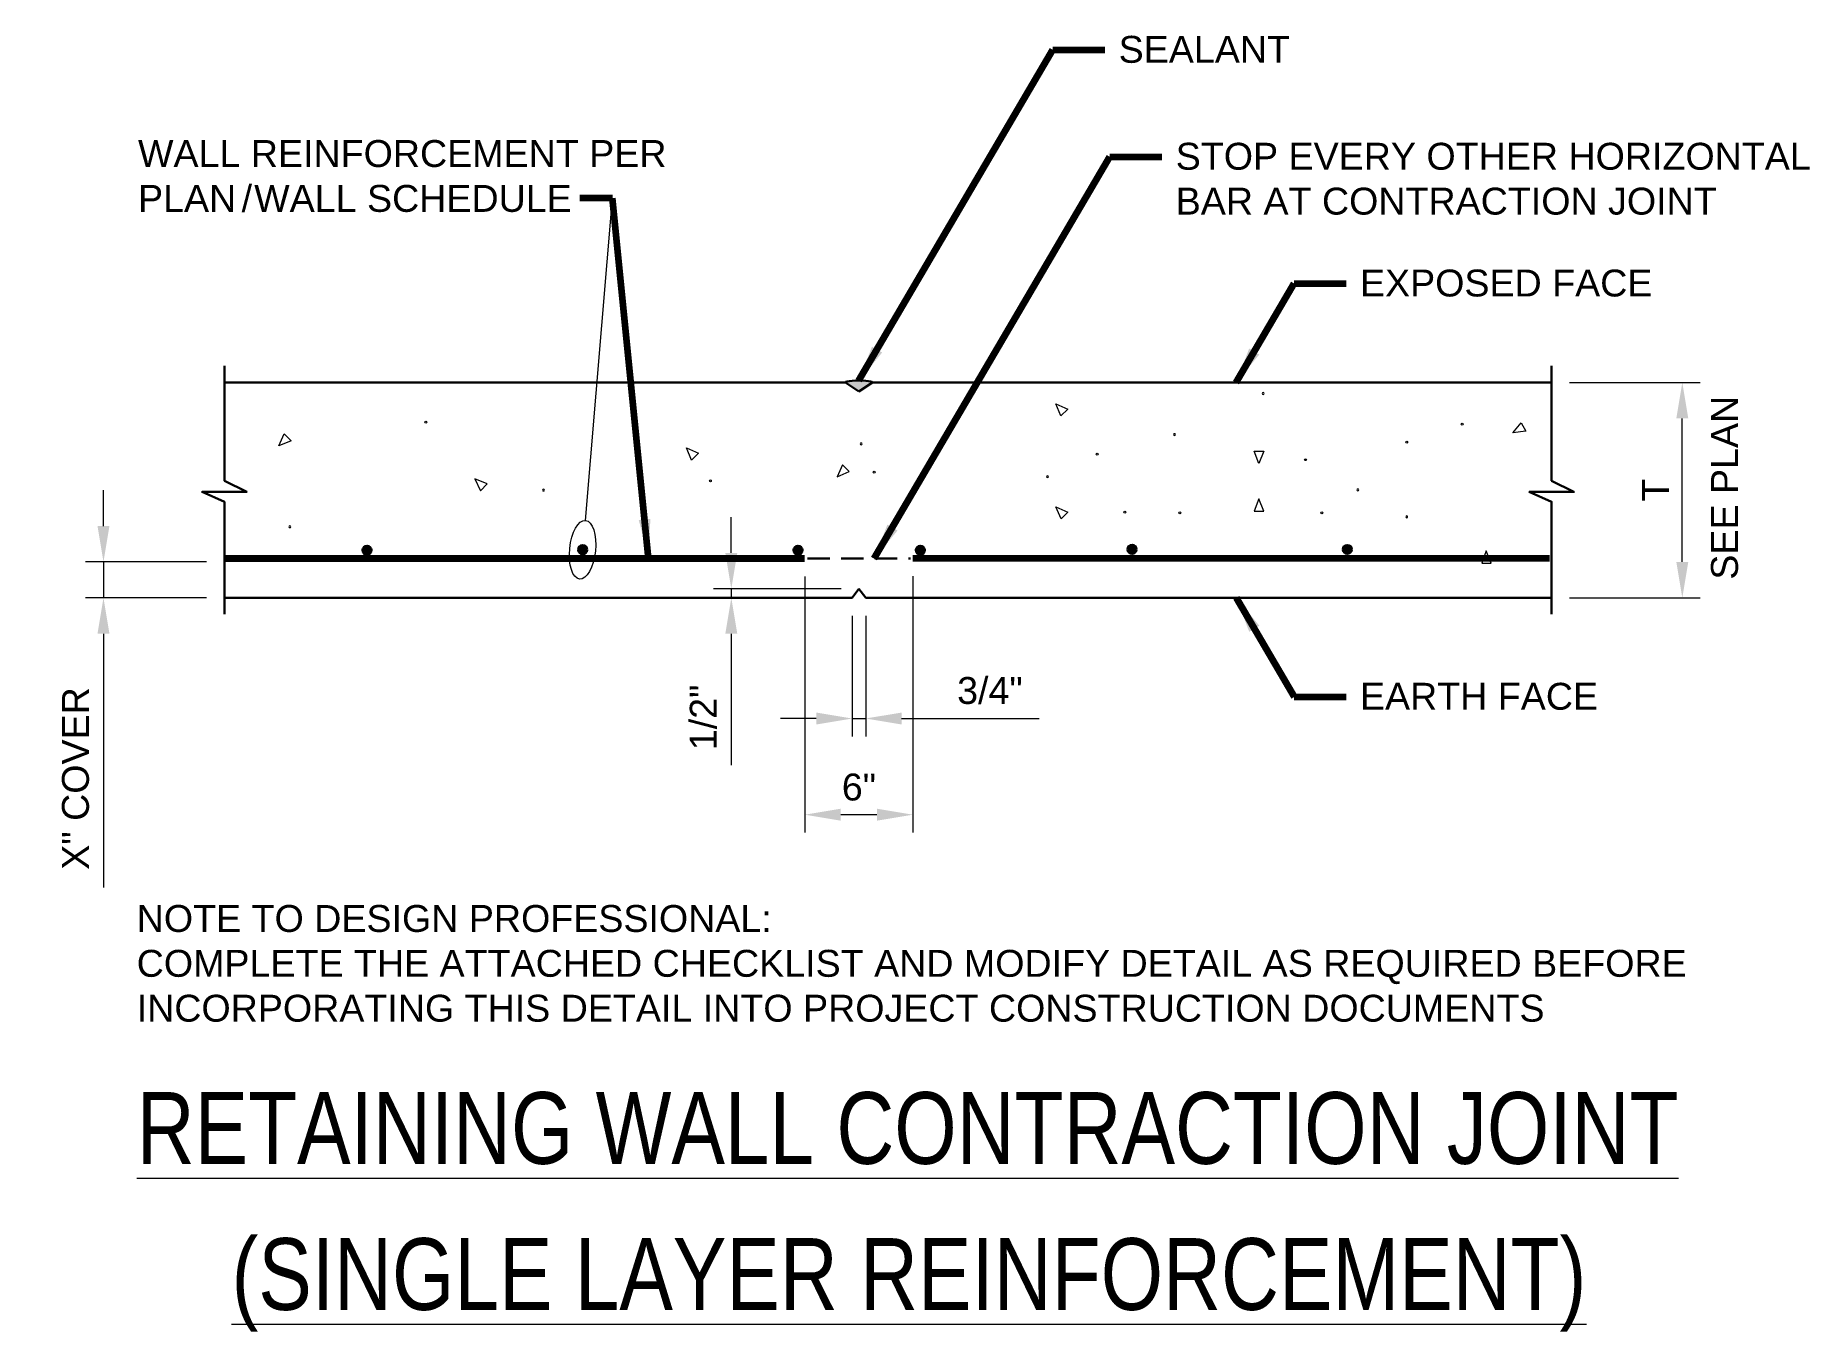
# Model space of a CAD drawing. Header units: inches. Extents: x -456.6 to -357.7, y 1524.2 to 1596.4.
import ezdxf

# ---------------------------------------------------------------- set-up
doc = ezdxf.new("R2010")
doc.units = ezdxf.units.IN
doc.header["$LTSCALE"] = 5
doc.header["$MEASUREMENT"] = 0
doc.linetypes.add('HIDDEN', pattern=[0.375, 0.25, -0.125])
for name, color, linetype, lineweight in [('S-ANNO-DIMS', 1, 'Continuous', 20), ('S-ANNO-TEXT', 7, 'Continuous', 20), ('S-DETL', 3, 'Continuous', 30), ('S-DETL-PATT', 7, 'Continuous', 15)]:
    doc.layers.add(name, color=color, linetype=linetype, lineweight=lineweight)
doc.styles.add('Romans', font='arial.ttf')
doc.dimstyles.get("Standard").update_dxf_attribs({"dimtxt": 0.18, "dimasz": 0.18, "dimexe": 0.18, "dimexo": 0.0625, "dimgap": 0.09, "dimtad": 0, "dimtih": 1, "dimtoh": 1, "dimdec": 4, "dimzin": 0, "dimdsep": 46, "dimtxsty": 'Standard', "dimcen": 0.09, "dimadec": 0, "dimazin": 0, "dimtfac": 1, "dimtdec": 4, "dimtofl": 0, "dimtmove": 0, "dimatfit": 3, "dimfxl": 1, "dimtolj": 1, "dimtzin": 0, "dimarcsym": 0})

# ---------------------------------------------------------------- blocks, each defined once
blk = doc.blocks.new('*D0')
at = {"layer": 'Defpoints', "color": 0, "transparency": 16777216}
for p in [(-372.107, 1577.045), (-364.823, 1577.045), (-372.107, 1565.045)]:
    blk.add_point(p, dxfattribs=at)
at = {"layer": 'S-ANNO-DIMS', "transparency": 16777216}
for p, q in [((-371.107, 1577.045), (-363.823, 1577.045)), ((-364.823, 1567.045), (-364.823, 1575.045)), ((-371.107, 1565.045), (-363.823, 1565.045))]:
    blk.add_line(p, q, dxfattribs=at)
for points in [[(-365.156, 1575.045), (-364.489, 1575.045), (-364.823, 1577.045)], [(-365.156, 1567.045), (-364.489, 1567.045), (-364.823, 1565.045)]]:
    blk.add_solid(points, dxfattribs=at)
at = {"layer": 'S-ANNO-DIMS', "transparency": 16777216, "insert": (-366.323, 1571.045), "char_height": 1.5, "attachment_point": 5, "rotation": 90, "style": 'Romans'}
blk.add_mtext('\\A1;T', dxfattribs=at)
blk = doc.blocks.new('*D1')
at = {"layer": 'Defpoints', "color": 0, "transparency": 16777216}
for p in [(-446.073, 1567.045), (-452.812, 1565.045), (-446.073, 1565.045)]:
    blk.add_point(p, dxfattribs=at)
at = {"layer": 'S-ANNO-DIMS', "transparency": 16777216}
for p, q in [((-452.812, 1569.045), (-452.812, 1571.045)), ((-447.073, 1567.045), (-453.812, 1567.045)), ((-452.812, 1567.045), (-452.812, 1565.045)), ((-447.073, 1565.045), (-453.812, 1565.045)), ((-452.812, 1563.045), (-452.812, 1548.906))]:
    blk.add_line(p, q, dxfattribs=at)
for points in [[(-453.145, 1569.045), (-452.479, 1569.045), (-452.812, 1567.045)], [(-453.145, 1563.045), (-452.479, 1563.045), (-452.812, 1565.045)]]:
    blk.add_solid(points, dxfattribs=at)
at = {"layer": 'S-ANNO-DIMS', "transparency": 16777216, "insert": (-454.364, 1554.975), "char_height": 1.5, "attachment_point": 5, "rotation": 90, "style": 'Romans'}
blk.add_mtext('\\A1;X" COVER', dxfattribs=at)
blk = doc.blocks.new('*D2')
at = {"layer": 'Defpoints', "color": 0, "transparency": 16777216}
for p in [(-413.725, 1567.233), (-407.709, 1567.247), (-413.725, 1552.957)]:
    blk.add_point(p, dxfattribs=at)
at = {"layer": 'S-ANNO-DIMS', "transparency": 16777216}
for p, q in [((-413.725, 1566.233), (-413.725, 1551.957)), ((-407.709, 1566.247), (-407.709, 1551.957)), ((-409.709, 1552.957), (-411.725, 1552.957))]:
    blk.add_line(p, q, dxfattribs=at)
for points in [[(-411.725, 1553.29), (-411.725, 1552.623), (-413.725, 1552.957)], [(-409.709, 1553.29), (-409.709, 1552.623), (-407.709, 1552.957)]]:
    blk.add_solid(points, dxfattribs=at)
at = {"layer": 'S-ANNO-DIMS', "transparency": 16777216, "insert": (-410.709, 1554.488), "char_height": 1.5, "attachment_point": 5, "style": 'Romans'}
blk.add_mtext('\\A1;6"', dxfattribs=at)
blk = doc.blocks.new('*D3')
at = {"layer": 'Defpoints', "color": 0, "transparency": 16777216}
for p in [(-411.084, 1565.045), (-410.334, 1565.045), (-411.084, 1558.316)]:
    blk.add_point(p, dxfattribs=at)
at = {"layer": 'S-ANNO-DIMS', "transparency": 16777216}
for p, q in [((-411.084, 1564.045), (-411.084, 1557.316)), ((-410.334, 1564.045), (-410.334, 1557.316)), ((-413.084, 1558.316), (-415.084, 1558.316)), ((-411.084, 1558.316), (-410.334, 1558.316)), ((-408.334, 1558.316), (-400.674, 1558.316))]:
    blk.add_line(p, q, dxfattribs=at)
for points in [[(-413.084, 1558.649), (-413.084, 1557.983), (-411.084, 1558.316)], [(-408.334, 1558.649), (-408.334, 1557.983), (-410.334, 1558.316)]]:
    blk.add_solid(points, dxfattribs=at)
at = {"layer": 'S-ANNO-DIMS', "transparency": 16777216, "insert": (-403.409, 1559.868), "char_height": 1.5, "attachment_point": 5, "style": 'Romans'}
blk.add_mtext('\\A1;3/4"', dxfattribs=at)
blk = doc.blocks.new('*D4')
at = {"layer": 'Defpoints', "color": 0, "transparency": 16777216}
for p in [(-410.709, 1565.545), (-417.823, 1565.045), (-411.084, 1565.045)]:
    blk.add_point(p, dxfattribs=at)
at = {"layer": 'S-ANNO-DIMS', "transparency": 16777216}
for p, q in [((-417.823, 1567.545), (-417.823, 1569.545)), ((-411.709, 1565.545), (-418.823, 1565.545)), ((-417.823, 1565.545), (-417.823, 1565.045)), ((-417.823, 1563.045), (-417.823, 1555.715))]:
    blk.add_line(p, q, dxfattribs=at)
for points in [[(-418.156, 1567.545), (-417.49, 1567.545), (-417.823, 1565.545)], [(-418.156, 1563.045), (-417.49, 1563.045), (-417.823, 1565.045)]]:
    blk.add_solid(points, dxfattribs=at)
at = {"layer": 'S-ANNO-DIMS', "transparency": 16777216, "insert": (-419.374, 1558.38), "char_height": 1.5, "attachment_point": 5, "rotation": 90, "style": 'Romans'}
blk.add_mtext('\\A1;1/2" ', dxfattribs=at)

msp = doc.modelspace()

# ---------------------------------------------------------------- hatches: boundary and pattern name
at = {"layer": 'S-DETL'}
h = msp.add_hatch(color=256, dxfattribs=at)
h.dxf.hatch_style = 1
edge = h.paths.add_edge_path()
edge.add_ellipse((-410.709417, 1577.0453461), major_axis=(-0.75, 0), ratio=0.1449328904, start_angle=180, end_angle=360)
edge.add_line((-411.459417, 1577.0453461), (-410.709417, 1576.5453461))
edge.add_line((-410.709417, 1576.5453461), (-409.959417, 1577.0453461))
h = msp.add_hatch(color=256, dxfattribs=at)
h.dxf.hatch_style = 1
h.paths.add_polyline_path([(-438.368851, 1567.6908322, 1), (-437.868851, 1567.6908322, 1)])
h = msp.add_hatch(color=256, dxfattribs=at)
h.dxf.hatch_style = 1
h.paths.add_polyline_path([(-426.3633431, 1567.7207132, 1), (-425.8633431, 1567.7207132, 1)])
h = msp.add_hatch(color=256, dxfattribs=at)
h.dxf.hatch_style = 1
h.paths.add_polyline_path([(-414.3612474, 1567.6923993, 1), (-413.8612474, 1567.6923993, 1)])
h = msp.add_hatch(color=256, dxfattribs=at)
h.dxf.hatch_style = 1
h.paths.add_polyline_path([(-407.0443651, 1567.6923993, -1), (-407.5443651, 1567.6923993, -1)])
h = msp.add_hatch(color=256, dxfattribs=at)
h.dxf.hatch_style = 1
h.paths.add_polyline_path([(-395.7394387, 1567.7378836, 1), (-395.2394387, 1567.7378836, 1)])
h = msp.add_hatch(color=256, dxfattribs=at)
h.dxf.hatch_style = 1
h.paths.add_polyline_path([(-383.7415669, 1567.736166, 1), (-383.2415669, 1567.736166, 1)])

# ---------------------------------------------------------------- linework, layer by layer
at = {"layer": 'S-ANNO-TEXT'}
msp.add_lwpolyline([(-425.9495145, 1569.355594), (-424.4480176, 1587.3079399)], dxfattribs=at)
msp.add_ellipse((-426.1133431, 1567.7207132), major_axis=(-0.1638286, -1.6348808), ratio=0.4375, dxfattribs=at)
at = {"layer": 'S-DETL'}
for p, q in [((-410.709417, 1576.5453461), (-411.459417, 1577.0453461)), ((-410.709417, 1576.5453461), (-409.959417, 1577.0453461)), ((-410.709417, 1565.5453461), (-411.084417, 1565.0453461)), ((-410.334417, 1565.0453461), (-410.709417, 1565.5453461)), ((-411.084417, 1565.0453461), (-446.0734416, 1565.0453461)), ((-372.1071379, 1565.0453461), (-410.334417, 1565.0453461))]:
    msp.add_line(p, q, dxfattribs=at)
at = {"layer": 'S-DETL', "color": 7, "linetype": 'HIDDEN'}
msp.add_line((-413.5788542, 1567.2328461), (-407.8267583, 1567.2328461), dxfattribs=at)
at = {"layer": 'S-DETL', "linetype": 'Continuous'}
for points in [[(-446.0734416, 1577.9679362), (-446.0734416, 1571.5655894), (-444.8290718, 1570.9434045), (-447.3178114, 1570.9434045), (-446.0734416, 1570.3965426), (-446.0734416, 1564.1227561)], [(-372.1071379, 1577.9679362), (-372.1071379, 1571.5655894), (-370.8627681, 1570.9434045), (-373.3515077, 1570.9434045), (-372.1071379, 1570.3965426), (-372.1071379, 1564.1227561)]]:
    msp.add_lwpolyline(points, dxfattribs=at)
at = {"layer": 'S-DETL'}
for points in [[(-411.459417, 1577.0453461), (-446.0734416, 1577.0453461)], [(-372.1071379, 1577.0453461), (-409.959417, 1577.0453461)]]:
    msp.add_lwpolyline(points, dxfattribs=at)
at = {"layer": 'S-DETL', "const_width": 0.375}
for points in [[(-413.7250923, 1567.2328461), (-446.0734416, 1567.2328461)], [(-372.2211007, 1567.2469603), (-407.709417, 1567.2469603)]]:
    msp.add_lwpolyline(points, dxfattribs=at)
at = {"layer": 'S-DETL'}
for centre in [(-438.118851, 1567.6908322), (-426.1133431, 1567.7207132), (-414.1112474, 1567.6923993), (-407.2943651, 1567.6923993), (-395.4894387, 1567.7378836), (-383.4915669, 1567.736166)]:
    msp.add_circle(centre, 0.25, dxfattribs=at)
msp.add_ellipse((-410.709417, 1577.0453461), major_axis=(-0.75, 0), ratio=0.1449328904, start_param=3.1415926536, end_param=6.2831853072, dxfattribs=at)
at = {"layer": 'S-DETL-PATT', "flags": 128}
for points in [[(-388.1771652, 1576.3820929, 1), (-388.1771652, 1576.4857729, 1)], [(-434.8484099, 1574.7761929, -1), (-434.8484099, 1574.8798729, -1)], [(-393.1265984, 1574.0861542, 1), (-393.1265984, 1574.1898342, 1)], [(-377.0873896, 1574.6645533, -1), (-377.0873896, 1574.7682333, -1)], [(-410.5888186, 1573.6697841, 1), (-410.5888186, 1573.5661041, 1)], [(-397.4343793, 1572.9938691, -1), (-397.4343793, 1573.0975491, -1)], [(-380.1807729, 1573.6608467, -1), (-380.1807729, 1573.7645267, -1)], [(-409.8578505, 1571.9895314, -1), (-409.8578505, 1572.0932114, -1)], [(-385.8251575, 1572.6876299, -1), (-385.8251575, 1572.7913099, -1)], [(-428.2922356, 1571.0998501, 1), (-428.2922356, 1570.9961701, 1)], [(-418.9898525, 1571.5112953, -1), (-418.9898525, 1571.6149753, -1)], [(-400.1969578, 1571.8463996, 1), (-400.1969578, 1571.7427196, 1)], [(-382.9078367, 1571.1054438, 1), (-382.9078367, 1571.0017638, 1)], [(-442.4248563, 1569.0594537, 1), (-442.4248563, 1568.9557737, 1)], [(-395.8891769, 1569.8705027, -1), (-395.8891769, 1569.7668227, -1)], [(-392.8221232, 1569.724468, -1), (-392.8221232, 1569.828148, -1)], [(-384.9161349, 1569.724468, -1), (-384.9161349, 1569.828148, -1)], [(-380.1807729, 1569.6033, 1), (-380.1807729, 1569.49962, 1)]]:
    msp.add_lwpolyline(points, format="xyb", close=True, dxfattribs=at)
for points in [[(-399.4494043, 1575.1828695), (-399.7370546, 1575.8571325), (-399.0745116, 1575.5577622)], [(-442.3593434, 1573.7997471), (-443.0336064, 1573.5120967), (-442.7342361, 1574.1746398)], [(-373.5352309, 1574.3350136), (-374.2619256, 1574.2386383), (-373.7959067, 1574.7966815)], [(-420.03313, 1572.7215908), (-420.3207803, 1573.3958538), (-419.6582373, 1573.0964835)], [(-388.1444815, 1573.2081816), (-388.4215626, 1572.5295069), (-388.674652, 1573.2110724)], [(-411.632096, 1572.4594886), (-411.9197463, 1571.7852256), (-411.2572033, 1572.0845958)], [(-431.4334852, 1571.3862572), (-432.1077482, 1571.6739075), (-431.8083779, 1571.0113645)], [(-399.4450553, 1569.4410922), (-399.7327056, 1570.1153552), (-399.0701626, 1569.815985)], [(-388.1444815, 1569.8756914), (-388.4215626, 1570.5543661), (-388.674652, 1569.8728005)], [(-375.4725553, 1566.9748221), (-375.7496364, 1567.6534968), (-376.0027258, 1566.9719312)]]:
    msp.add_lwpolyline(points, close=True, dxfattribs=at)

# ---------------------------------------------------------------- texts
at = {"layer": 'S-ANNO-DIMS', "insert": (-363.2227696, 1566.0537022), "char_height": 1.499999989, "attachment_point": 1, "rotation": 90, "style": 'Romans'}
msp.add_mtext('\\A1;SEE PLAN', dxfattribs=at)
at = {"layer": 'S-ANNO-TEXT', "style": 'Romans', "width": 0.8}
for s, p in [('%%URETAINING WALL CONTRACTION JOINT', (-450.9601016, 1533.496233)), ('%%U(SINGLE LAYER REINFORCEMENT)', (-445.6711521, 1525.3570788))]:
    msp.add_text(s, height=4, dxfattribs=at).set_placement(p)
at = {"layer": 'S-ANNO-TEXT', "style": 'Romans'}
for s, insert, char_height, attachment_point in [('SEALANT', (-396.2349616, 1596.3599898), 1.49999999, 1), ('\\pxql;WALL REINFORCEMENT PER \\PPLA{\\T1.2;N/}WALL SCHEDULE', (-450.8871106, 1586.5318485), 1.499999989, 7), ('STOP EVERY OTHER HORIZONTAL \\PBAR AT CONTRACTION JOINT', (-393.0547371, 1590.4012828), 1.499999989, 1), ('EXPOSED FACE', (-382.7885664, 1583.3367827), 1.499999989, 1), ('EARTH FACE', (-382.7885664, 1560.3050691), 1.49999999, 1)]:
    msp.add_mtext(s, dxfattribs=dict(at, insert=insert, char_height=char_height, attachment_point=attachment_point))
at = {"layer": 'S-ANNO-TEXT', "insert": (-450.9601016, 1547.9225631), "char_height": 1.499999989, "width": 159.842980143, "attachment_point": 1, "style": 'Romans'}
msp.add_mtext('NOTE TO DESIGN PROFESSIONAL: \\PCOMPLETE THE ATTACHED CHECKLIST AND MODIFY DETAIL AS REQUIRED BEFORE \\PINCORPORATING THIS DETAIL INTO PROJECT CONSTRUCTION DOCUMENTS', dxfattribs=at)

# ---------------------------------------------------------------- dimensions: what is measured, and where the dimension line sits
at = {"layer": 'S-ANNO-DIMS'}
for base, p1, p2, angle, text, override, picture, middle in [((-364.8227696, 1577.0453461), (-372.1071379, 1565.0453461), (-372.1071379, 1577.0453461), 90, 'T', {"dimscale": 16, "dimtxt": 0.09375, "dimasz": 0.125, "dimexe": 0.0625, "dimgap": 0.0625, "dimtih": 0, "dimtoh": 0, "dimdec": 5, "dimlfac": 1, "dimrnd": 0.03125, "dimzin": 7, "dimlunit": 4, "dimtxsty": 'Romans', "dimcen": 0.125, "dimclrd": 256, "dimclre": 256, "dimclrt": 256, "dimadec": 4, "dimtdec": 5, "dimtofl": 1, "dimtvp": 1, "dimfrac": 2, "dimtzin": 3, "dimlwd": 65535, "dimlwe": 65535}, '*D0', (-364.8227696, 1571.0453461)), ((-452.8119884, 1565.0453461), (-446.0734416, 1567.0453461), (-446.0734416, 1565.0453461), 270, 'X" COVER', {"dimscale": 16, "dimtxt": 0.09375, "dimasz": 0.125, "dimexe": 0.0625, "dimgap": 0.0625, "dimtih": 0, "dimtoh": 0, "dimdec": 5, "dimlfac": 1, "dimrnd": 0.03125, "dimzin": 7, "dimlunit": 4, "dimtxsty": 'Romans', "dimcen": 0.125, "dimclrd": 256, "dimclre": 256, "dimclrt": 256, "dimadec": 4, "dimtdec": 5, "dimtofl": 1, "dimtvp": 1, "dimfrac": 2, "dimtzin": 3, "dimlwd": 65535, "dimlwe": 65535}, '*D1', (-452.8119884, 1554.975428)), ((-417.8229638, 1565.0453461), (-410.709417, 1565.5453461), (-411.084417, 1565.0453461), 270, '1/2" ', {"dimscale": 16, "dimtxt": 0.09375, "dimasz": 0.125, "dimexe": 0.0625, "dimgap": 0.0625, "dimtih": 0, "dimtoh": 0, "dimdec": 5, "dimlfac": 1, "dimrnd": 0.03125, "dimzin": 7, "dimlunit": 4, "dimtxsty": 'Romans', "dimcen": 0.125, "dimse1": 0, "dimse2": 1, "dimclrd": 256, "dimclre": 256, "dimclrt": 256, "dimadec": 4, "dimtdec": 5, "dimtofl": 1, "dimtvp": 1, "dimfrac": 2, "dimtzin": 3, "dimlwd": 65535, "dimlwe": 65535}, '*D4', (-417.8229638, 1558.3801006)), ((-413.7250923, 1552.9566041), (-407.709417, 1567.2469603), (-413.7250923, 1567.2328461), 180, '6"', {"dimscale": 16, "dimtxt": 0.09375, "dimasz": 0.125, "dimexe": 0.0625, "dimgap": 0.0625, "dimtih": 0, "dimtoh": 0, "dimdec": 5, "dimlfac": 1, "dimrnd": 0.03125, "dimzin": 7, "dimlunit": 4, "dimtxsty": 'Romans', "dimcen": 0.125, "dimclrd": 256, "dimclre": 256, "dimclrt": 256, "dimadec": 4, "dimtdec": 5, "dimtofl": 1, "dimtvp": 1, "dimfrac": 2, "dimtzin": 3, "dimlwd": 65535, "dimlwe": 65535}, '*D2', (-410.709417, 1552.9566041)), ((-411.084417, 1558.3160393), (-410.334417, 1565.0453461), (-411.084417, 1565.0453461), 180, '3/4"', {"dimscale": 16, "dimtxt": 0.09375, "dimasz": 0.125, "dimexe": 0.0625, "dimgap": 0.0625, "dimtih": 0, "dimtoh": 0, "dimdec": 5, "dimlfac": 1, "dimrnd": 0.03125, "dimzin": 7, "dimlunit": 4, "dimtxsty": 'Romans', "dimcen": 0.125, "dimclrd": 256, "dimclre": 256, "dimclrt": 256, "dimadec": 4, "dimtdec": 5, "dimtofl": 1, "dimtvp": 1, "dimfrac": 2, "dimtzin": 3, "dimlwd": 65535, "dimlwe": 65535}, '*D3', (-403.408872, 1558.3160393))]:
    dim = msp.add_linear_dim(base=base, p1=p1, p2=p2, angle=angle, text=text, dimstyle='Standard', override=override, dxfattribs=at)
    dim.commit()
    dim.dimension.update_dxf_attribs({"geometry": picture, "text_midpoint": middle, "dimtype": 128})

# ---------------------------------------------------------------- leaders
at = {"layer": 'S-ANNO-TEXT'}
for points in [[(-410.709417, 1577.1540458), (-399.9005593, 1595.58441), (-397.0105414, 1595.58441)], [(-409.8530759, 1567.2328461), (-396.7203348, 1589.625703), (-393.8303169, 1589.625703)], [(-422.4551162, 1567.4203461), (-424.4480176, 1587.3079399), (-426.2573359, 1587.3079399)], [(-389.6890493, 1577.0453461), (-386.4541641, 1582.5612029), (-383.5641462, 1582.5612029)], [(-389.6890493, 1565.0453461), (-386.4541641, 1559.5294893), (-383.5641462, 1559.5294893)]]:
    msp.add_leader(points, dimstyle='Standard', override={"dimscale": 16, "dimtxt": 0.09375, "dimasz": 0.125, "dimexe": 0.0625, "dimgap": 0.0625, "dimtad": 0, "dimtih": 0, "dimtoh": 0, "dimdec": 5, "dimlfac": 16, "dimrnd": 0.03125, "dimzin": 7, "dimlunit": 4, "dimtxsty": 'Romans', "dimcen": 0.125, "dimclrd": 256, "dimclre": 256, "dimclrt": 256, "dimadec": 4, "dimtdec": 5, "dimtofl": 1, "dimtvp": 1, "dimfrac": 2, "dimtzin": 3, "dimlwd": 65535, "dimlwe": 65535}, dxfattribs=at)

doc.saveas('drawing.dxf')
